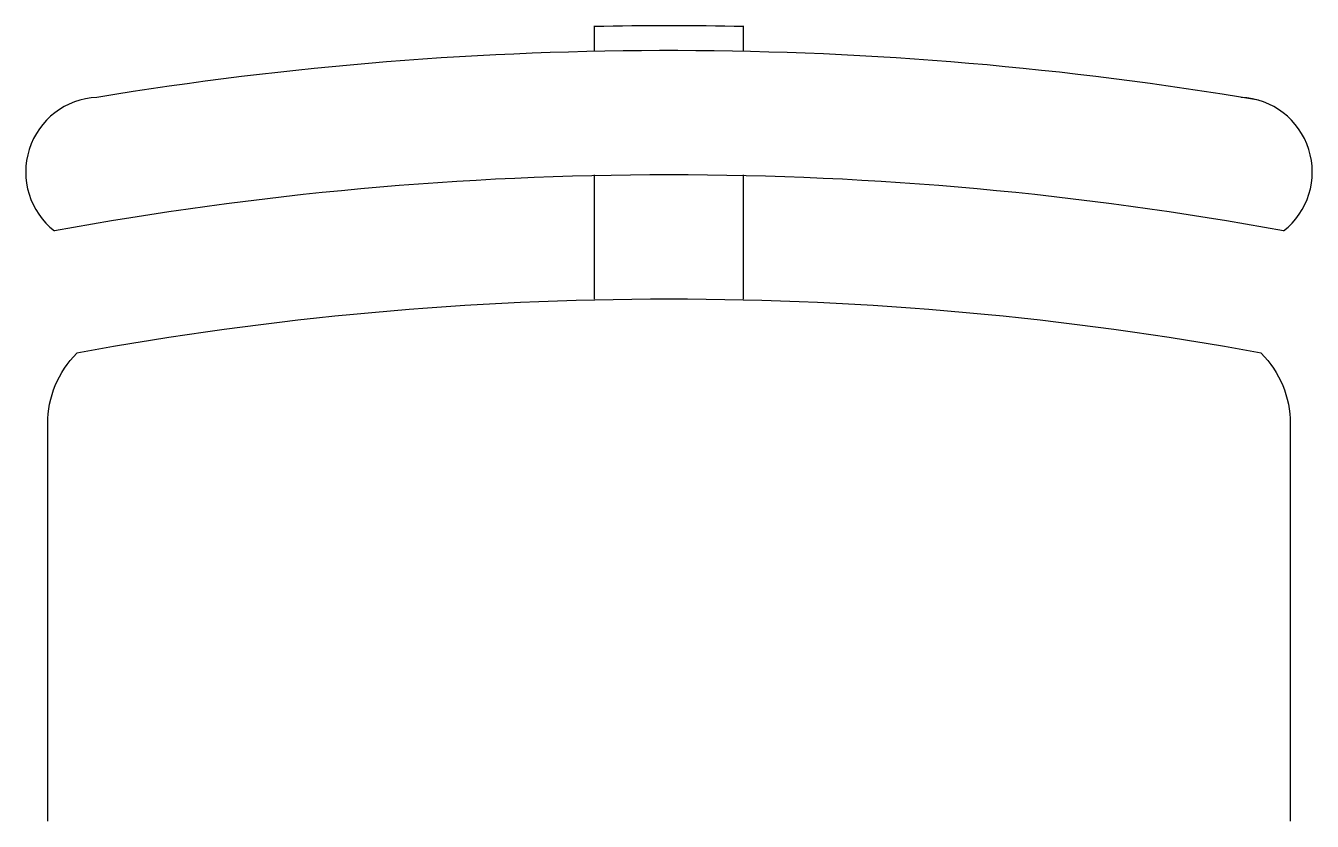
# Model space of a CAD drawing. Extents: x 15.991 to 16.509, y 41.75 to 42.07.
import ezdxf

# ---------------------------------------------------------------- set-up
doc = ezdxf.new("R2010")
doc.units = 0
doc.layers.get('0').update_dxf_attribs({"linetype": 'CONTINUOUS'})

msp = doc.modelspace()

# ---------------------------------------------------------------- linework, layer by layer
for points in [[(16.22, 42.05999999999999), (16.22, 42.06999999999999)], [(16.28, 42.05999999999999), (16.28, 42.06999999999999)], [(16.22, 41.95999999999999), (16.22, 42.01)], [(16.28, 41.95999999999999), (16.28, 42.01)]]:
    msp.add_lwpolyline(points)
for points in [[(16, 41.74999999999999), (16, 41.90999999999999, -0.19891236737969), (16.01171572875254, 41.93828427124745)], [(16.48828427124746, 41.93828427124745, -0.19891236737969), (16.5, 41.90999999999999), (16.5, 41.74999999999999)]]:
    msp.add_lwpolyline(points, format="xyb")
for centre, radius, start, end in [((16.25, 40.64180876056264), 1.428191239437355, 88.79637980720277, 91.20362019279698), ((16.25, 40.64180876056264), 1.418191239437355, 80.37332825376183, 99.34139612990292), ((16.0212451216691, 42.01113797441987), 0.0300895085570943, 92.7456535600585, 231.8966341063775), ((16.47875487833089, 42.01113797441987), 0.0300895085570943, 308.1033658936225, 87.25434643994156), ((16.25, 40.64180876056264), 1.368191239437355, 79.58561466846746, 100.4143853315322), ((16.25, 40.64180876056264), 1.318191239437355, 79.58561466846746, 100.4143853315322)]:
    msp.add_arc(centre, radius, start, end)

doc.saveas('drawing.dxf')
